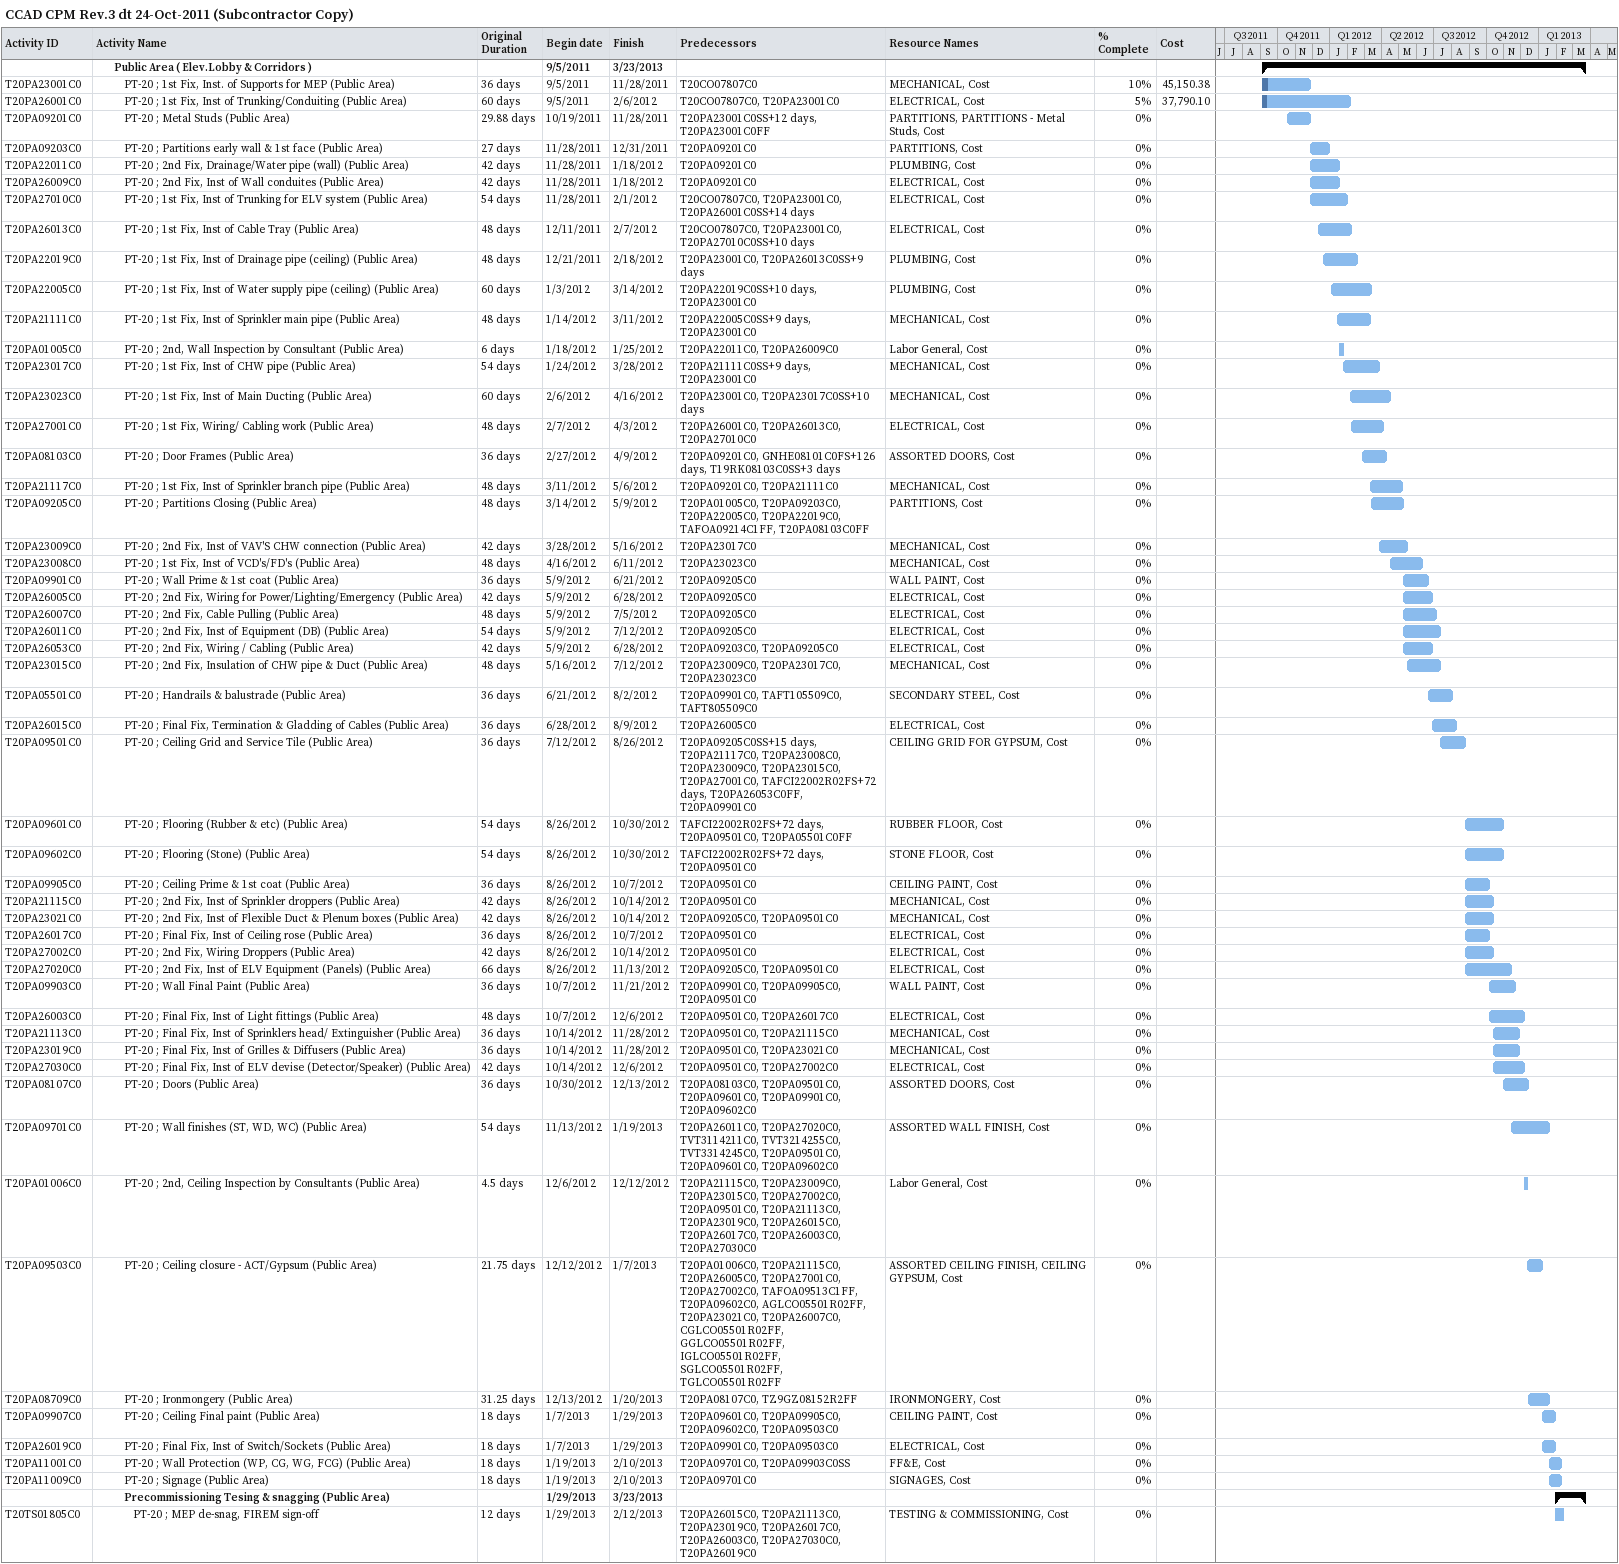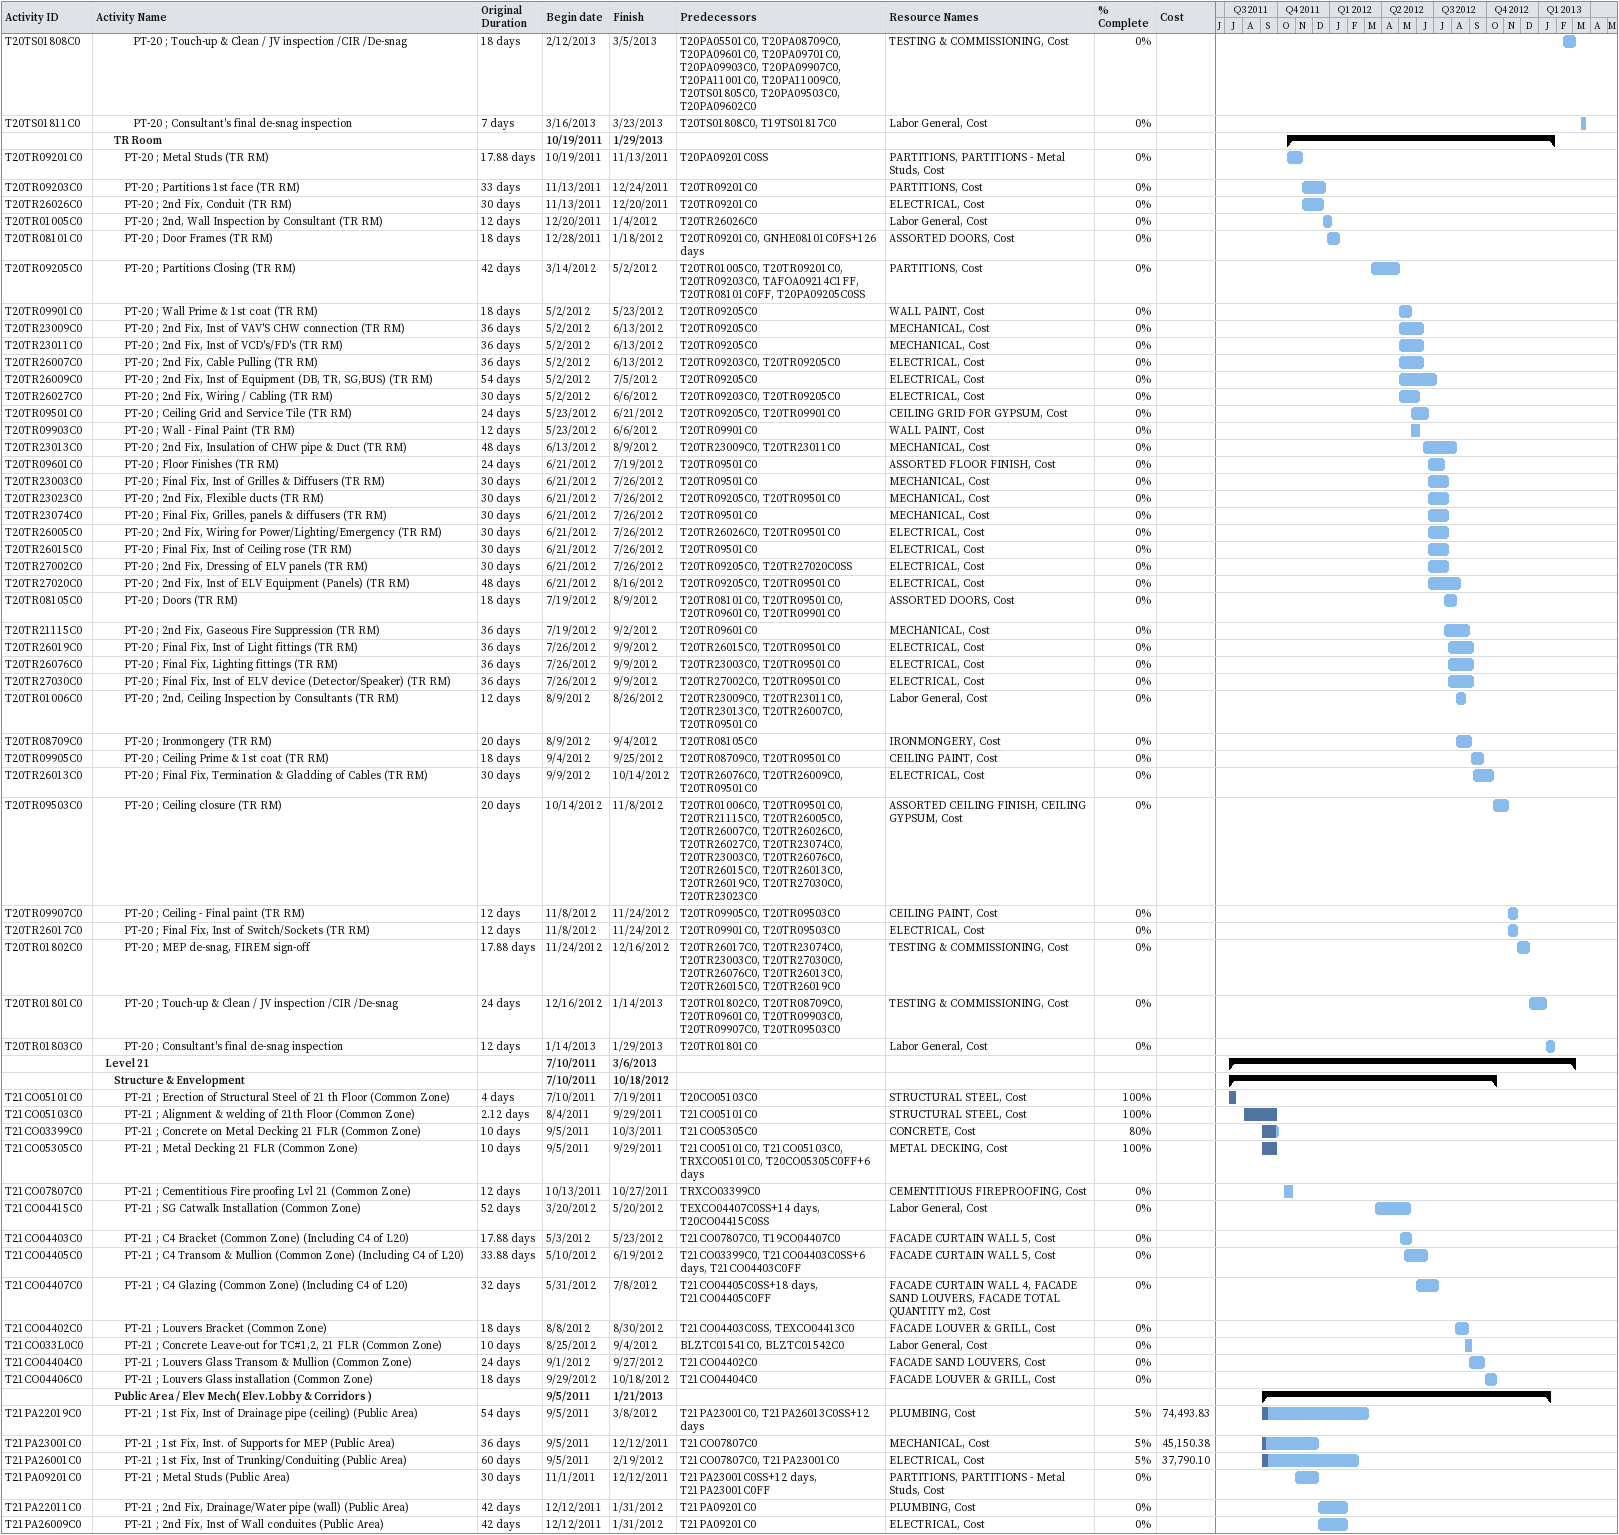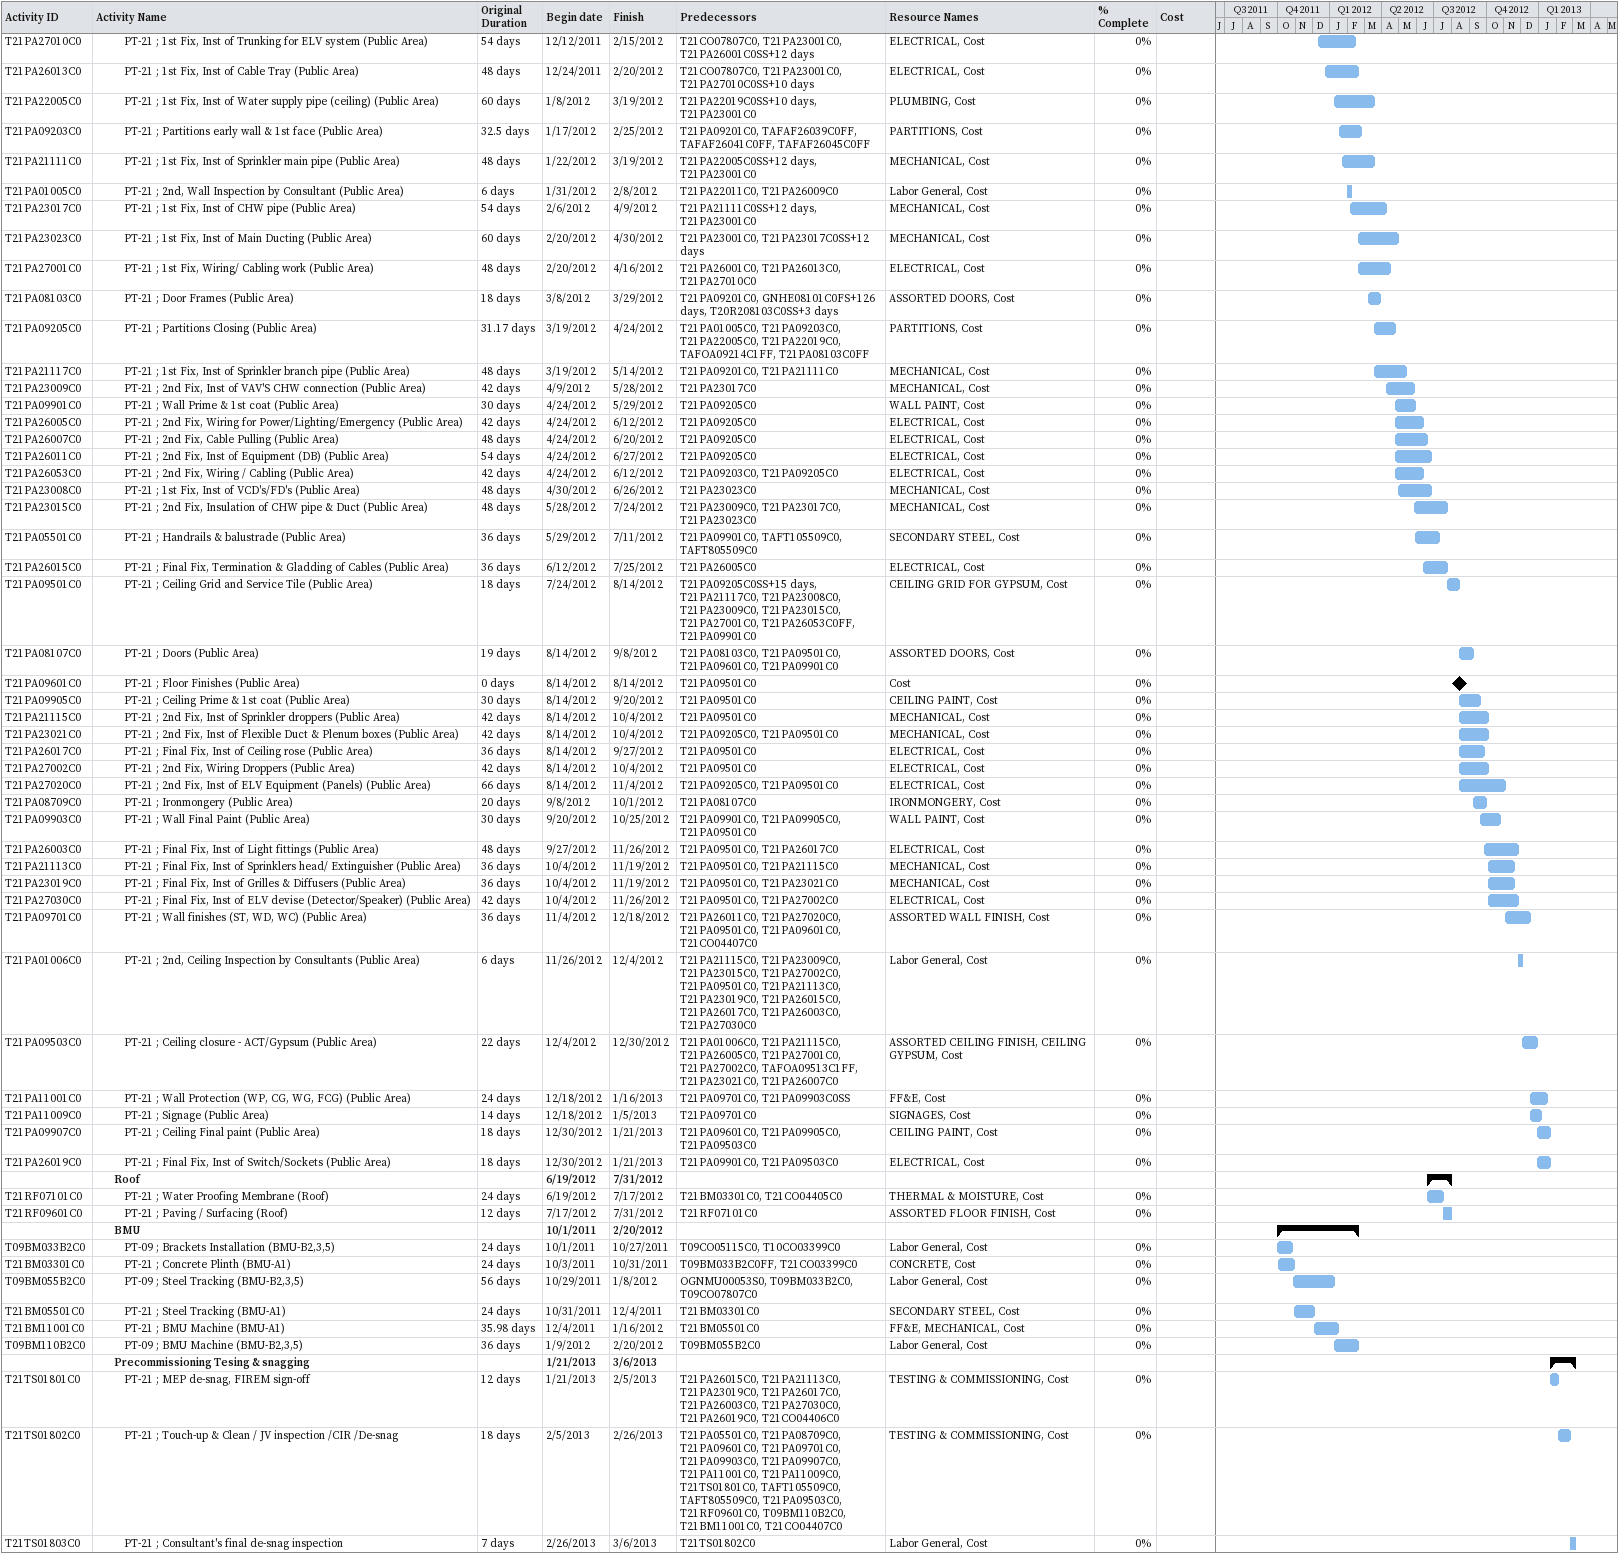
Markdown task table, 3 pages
CCAD CPM Rev.3 dt 24-Oct-2011 (Subcontractor Copy)

| ID | Level | Task | Original duration | Start | Finish | Predecessors | Resources | % complete | Cost |
|---|---|---|---|---|---|---|---|---|---|
|  | 3 | **Public Area ( Elev.Lobby & Corridors )** |  | 2011-09-05 | 2013-03-23 |  |  |  |  |
| T20PA23001C0 | 4 | PT-20 ; 1st Fix, Inst. of Supports for MEP (Public Area) | 36d | 2011-09-05 | 2011-11-28 | T20CO07807C0 | MECHANICAL, Cost | 10 | 45150.38 |
| T20PA26001C0 | 4 | PT-20 ; 1st Fix, Inst of Trunking/Conduiting (Public Area) | 60d | 2011-09-05 | 2012-02-06 | T20CO07807C0, T20PA23001C0 | ELECTRICAL, Cost | 5 | 37790.10 |
| T20PA09201C0 | 4 | PT-20 ; Metal Studs (Public Area) | 29.88d | 2011-10-19 | 2011-11-28 | T20PA23001C0SS+12d, T20PA23001C0FF | PARTITIONS, PARTITIONS - Metal Studs, Cost | 0 |  |
| T20PA09203C0 | 4 | PT-20 ; Partitions early wall & 1st face (Public Area) | 27d | 2011-11-28 | 2011-12-31 | T20PA09201C0 | PARTITIONS, Cost | 0 |  |
| T20PA22011C0 | 4 | PT-20 ; 2nd Fix, Drainage/Water pipe (wall) (Public Area) | 42d | 2011-11-28 | 2012-01-18 | T20PA09201C0 | PLUMBING, Cost | 0 |  |
| T20PA26009C0 | 4 | PT-20 ; 2nd Fix, Inst of Wall conduites (Public Area) | 42d | 2011-11-28 | 2012-01-18 | T20PA09201C0 | ELECTRICAL, Cost | 0 |  |
| T20PA27010C0 | 4 | PT-20 ; 1st Fix, Inst of Trunking for ELV system (Public Area) | 54d | 2011-11-28 | 2012-02-01 | T20CO07807C0, T20PA23001C0, T20PA26001C0SS+14d | ELECTRICAL, Cost | 0 |  |
| T20PA26013C0 | 4 | PT-20 ; 1st Fix, Inst of Cable Tray (Public Area) | 48d | 2011-12-11 | 2012-02-07 | T20CO07807C0, T20PA23001C0, T20PA27010C0SS+10d | ELECTRICAL, Cost | 0 |  |
| T20PA22019C0 | 4 | PT-20 ; 1st Fix, Inst of Drainage pipe (ceiling) (Public Area) | 48d | 2011-12-21 | 2012-02-18 | T20PA23001C0, T20PA26013C0SS+9d | PLUMBING, Cost | 0 |  |
| T20PA22005C0 | 4 | PT-20 ; 1st Fix, Inst of Water supply pipe (ceiling) (Public Area) | 60d | 2012-01-03 | 2012-03-14 | T20PA22019C0SS+10d, T20PA23001C0 | PLUMBING, Cost | 0 |  |
| T20PA21111C0 | 4 | PT-20 ; 1st Fix, Inst of Sprinkler main pipe (Public Area) | 48d | 2012-01-14 | 2012-03-11 | T20PA22005C0SS+9d, T20PA23001C0 | MECHANICAL, Cost | 0 |  |
| T20PA01005C0 | 4 | PT-20 ; 2nd, Wall Inspection by Consultant (Public Area) | 6d | 2012-01-18 | 2012-01-25 | T20PA22011C0, T20PA26009C0 | Labor General, Cost | 0 |  |
| T20PA23017C0 | 4 | PT-20 ; 1st Fix, Inst of CHW pipe (Public Area) | 54d | 2012-01-24 | 2012-03-28 | T20PA21111C0SS+9d, T20PA23001C0 | MECHANICAL, Cost | 0 |  |
| T20PA23023C0 | 4 | PT-20 ; 1st Fix, Inst of Main Ducting (Public Area) | 60d | 2012-02-06 | 2012-04-16 | T20PA23001C0, T20PA23017C0SS+10d | MECHANICAL, Cost | 0 |  |
| T20PA27001C0 | 4 | PT-20 ; 1st Fix, Wiring/ Cabling work (Public Area) | 48d | 2012-02-07 | 2012-04-03 | T20PA26001C0, T20PA26013C0, T20PA27010C0 | ELECTRICAL, Cost | 0 |  |
| T20PA08103C0 | 4 | PT-20 ; Door Frames (Public Area) | 36d | 2012-02-27 | 2012-04-09 | T20PA09201C0, GNHE08101C0FS+126d, T19RK08103C0SS+3d | ASSORTED DOORS, Cost | 0 |  |
| T20PA21117C0 | 4 | PT-20 ; 1st Fix, Inst of Sprinkler branch pipe (Public Area) | 48d | 2012-03-11 | 2012-05-06 | T20PA09201C0, T20PA21111C0 | MECHANICAL, Cost | 0 |  |
| T20PA09205C0 | 4 | PT-20 ; Partitions Closing (Public Area) | 48d | 2012-03-14 | 2012-05-09 | T20PA01005C0, T20PA09203C0, T20PA22005C0, T20PA22019C0, TAFOA09214C1FF, T20PA08103C0FF | PARTITIONS, Cost | 0 |  |
| T20PA23009C0 | 4 | PT-20 ; 2nd Fix, Inst of VAV'S CHW connection (Public Area) | 42d | 2012-03-28 | 2012-05-16 | T20PA23017C0 | MECHANICAL, Cost | 0 |  |
| T20PA23008C0 | 4 | PT-20 ; 1st Fix, Inst of VCD's/FD's (Public Area) | 48d | 2012-04-16 | 2012-06-11 | T20PA23023C0 | MECHANICAL, Cost | 0 |  |
| T20PA09901C0 | 4 | PT-20 ; Wall Prime & 1st coat (Public Area) | 36d | 2012-05-09 | 2012-06-21 | T20PA09205C0 | WALL PAINT, Cost | 0 |  |
| T20PA26005C0 | 4 | PT-20 ; 2nd Fix, Wiring for Power/Lighting/Emergency (Public Area) | 42d | 2012-05-09 | 2012-06-28 | T20PA09205C0 | ELECTRICAL, Cost | 0 |  |
| T20PA26007C0 | 4 | PT-20 ; 2nd Fix, Cable Pulling (Public Area) | 48d | 2012-05-09 | 2012-07-05 | T20PA09205C0 | ELECTRICAL, Cost | 0 |  |
| T20PA26011C0 | 4 | PT-20 ; 2nd Fix, Inst of Equipment (DB) (Public Area) | 54d | 2012-05-09 | 2012-07-12 | T20PA09205C0 | ELECTRICAL, Cost | 0 |  |
| T20PA26053C0 | 4 | PT-20 ; 2nd Fix, Wiring / Cabling (Public Area) | 42d | 2012-05-09 | 2012-06-28 | T20PA09203C0, T20PA09205C0 | ELECTRICAL, Cost | 0 |  |
| T20PA23015C0 | 4 | PT-20 ; 2nd Fix, Insulation of CHW pipe & Duct (Public Area) | 48d | 2012-05-16 | 2012-07-12 | T20PA23009C0, T20PA23017C0, T20PA23023C0 | MECHANICAL, Cost | 0 |  |
| T20PA05501C0 | 4 | PT-20 ; Handrails & balustrade (Public Area) | 36d | 2012-06-21 | 2012-08-02 | T20PA09901C0, TAFT105509C0, TAFT805509C0 | SECONDARY STEEL, Cost | 0 |  |
| T20PA26015C0 | 4 | PT-20 ; Final Fix, Termination & Gladding of Cables (Public Area) | 36d | 2012-06-28 | 2012-08-09 | T20PA26005C0 | ELECTRICAL, Cost | 0 |  |
| T20PA09501C0 | 4 | PT-20 ; Ceiling Grid and Service Tile (Public Area) | 36d | 2012-07-12 | 2012-08-26 | T20PA09205C0SS+15d, T20PA21117C0, T20PA23008C0, T20PA23009C0, T20PA23015C0, T20PA27001C0, TAFCI22002R02FS+72d, T20PA26053C0FF, T20PA09901C0 | CEILING GRID FOR GYPSUM, Cost | 0 |  |
| T20PA09601C0 | 4 | PT-20 ; Flooring (Rubber & etc) (Public Area) | 54d | 2012-08-26 | 2012-10-30 | TAFCI22002R02FS+72d, T20PA09501C0, T20PA05501C0FF | RUBBER FLOOR, Cost | 0 |  |
| T20PA09602C0 | 4 | PT-20 ; Flooring (Stone) (Public Area) | 54d | 2012-08-26 | 2012-10-30 | TAFCI22002R02FS+72d, T20PA09501C0 | STONE FLOOR, Cost | 0 |  |
| T20PA09905C0 | 4 | PT-20 ; Ceiling Prime & 1st coat (Public Area) | 36d | 2012-08-26 | 2012-10-07 | T20PA09501C0 | CEILING PAINT, Cost | 0 |  |
| T20PA21115C0 | 4 | PT-20 ; 2nd Fix, Inst of Sprinkler droppers (Public Area) | 42d | 2012-08-26 | 2012-10-14 | T20PA09501C0 | MECHANICAL, Cost | 0 |  |
| T20PA23021C0 | 4 | PT-20 ; 2nd Fix, Inst of Flexible Duct & Plenum boxes (Public Area) | 42d | 2012-08-26 | 2012-10-14 | T20PA09205C0, T20PA09501C0 | MECHANICAL, Cost | 0 |  |
| T20PA26017C0 | 4 | PT-20 ; Final Fix, Inst of Ceiling rose (Public Area) | 36d | 2012-08-26 | 2012-10-07 | T20PA09501C0 | ELECTRICAL, Cost | 0 |  |
| T20PA27002C0 | 4 | PT-20 ; 2nd Fix, Wiring Droppers (Public Area) | 42d | 2012-08-26 | 2012-10-14 | T20PA09501C0 | ELECTRICAL, Cost | 0 |  |
| T20PA27020C0 | 4 | PT-20 ; 2nd Fix, Inst of ELV Equipment (Panels) (Public Area) | 66d | 2012-08-26 | 2012-11-13 | T20PA09205C0, T20PA09501C0 | ELECTRICAL, Cost | 0 |  |
| T20PA09903C0 | 4 | PT-20 ; Wall Final Paint (Public Area) | 36d | 2012-10-07 | 2012-11-21 | T20PA09901C0, T20PA09905C0, T20PA09501C0 | WALL PAINT, Cost | 0 |  |
| T20PA26003C0 | 4 | PT-20 ; Final Fix, Inst of Light fittings (Public Area) | 48d | 2012-10-07 | 2012-12-06 | T20PA09501C0, T20PA26017C0 | ELECTRICAL, Cost | 0 |  |
| T20PA21113C0 | 4 | PT-20 ; Final Fix, Inst of Sprinklers head/ Extinguisher (Public Area) | 36d | 2012-10-14 | 2012-11-28 | T20PA09501C0, T20PA21115C0 | MECHANICAL, Cost | 0 |  |
| T20PA23019C0 | 4 | PT-20 ; Final Fix, Inst of Grilles & Diffusers (Public Area) | 36d | 2012-10-14 | 2012-11-28 | T20PA09501C0, T20PA23021C0 | MECHANICAL, Cost | 0 |  |
| T20PA27030C0 | 4 | PT-20 ; Final Fix, Inst of ELV devise (Detector/Speaker) (Public Area) | 42d | 2012-10-14 | 2012-12-06 | T20PA09501C0, T20PA27002C0 | ELECTRICAL, Cost | 0 |  |
| T20PA08107C0 | 4 | PT-20 ; Doors (Public Area) | 36d | 2012-10-30 | 2012-12-13 | T20PA08103C0, T20PA09501C0, T20PA09601C0, T20PA09901C0, T20PA09602C0 | ASSORTED DOORS, Cost | 0 |  |
| T20PA09701C0 | 4 | PT-20 ; Wall finishes (ST, WD, WC) (Public Area) | 54d | 2012-11-13 | 2013-01-19 | T20PA26011C0, T20PA27020C0, TVT3114211C0, TVT3214255C0, TVT3314245C0, T20PA09501C0, T20PA09601C0, T20PA09602C0 | ASSORTED WALL FINISH, Cost | 0 |  |
| T20PA01006C0 | 4 | PT-20 ; 2nd, Ceiling Inspection by Consultants (Public Area) | 4.5d | 2012-12-06 | 2012-12-12 | T20PA21115C0, T20PA23009C0, T20PA23015C0, T20PA27002C0, T20PA09501C0, T20PA21113C0, T20PA23019C0, T20PA26015C0, T20PA26017C0, T20PA26003C0, T20PA27030C0 | Labor General, Cost | 0 |  |
| T20PA09503C0 | 4 | PT-20 ; Ceiling closure - ACT/Gypsum (Public Area) | 21.75d | 2012-12-12 | 2013-01-07 | T20PA01006C0, T20PA21115C0, T20PA26005C0, T20PA27001C0, T20PA27002C0, TAFOA09513C1FF, T20PA09602C0, AGLCO05501R02FF, T20PA23021C0, T20PA26007C0, CGLCO05501R02FF, GGLCO05501R02FF, IGLCO05501R02FF, SGLCO05501R02FF, TGLCO05501R02FF | ASSORTED CEILING FINISH, CEILING GYPSUM, Cost | 0 |  |
| T20PA08709C0 | 4 | PT-20 ; Ironmongery (Public Area) | 31.25d | 2012-12-13 | 2013-01-20 | T20PA08107C0, TZ9GZ08152R2FF | IRONMONGERY, Cost | 0 |  |
| T20PA09907C0 | 4 | PT-20 ; Ceiling Final paint (Public Area) | 18d | 2013-01-07 | 2013-01-29 | T20PA09601C0, T20PA09905C0, T20PA09602C0, T20PA09503C0 | CEILING PAINT, Cost | 0 |  |
| T20PA26019C0 | 4 | PT-20 ; Final Fix, Inst of Switch/Sockets (Public Area) | 18d | 2013-01-07 | 2013-01-29 | T20PA09901C0, T20PA09503C0 | ELECTRICAL, Cost | 0 |  |
| T20PA11001C0 | 4 | PT-20 ; Wall Protection (WP, CG, WG, FCG) (Public Area) | 18d | 2013-01-19 | 2013-02-10 | T20PA09701C0, T20PA09903C0SS | FF&E, Cost | 0 |  |
| T20PA11009C0 | 4 | PT-20 ; Signage (Public Area) | 18d | 2013-01-19 | 2013-02-10 | T20PA09701C0 | SIGNAGES, Cost | 0 |  |
|  | 4 | **Precommissioning Tesing & snagging (Public Area)** |  | 2013-01-29 | 2013-03-23 |  |  |  |  |
| T20TS01805C0 | 5 | PT-20 ; MEP de-snag, FIREM sign-off | 12d | 2013-01-29 | 2013-02-12 | T20PA26015C0, T20PA21113C0, T20PA23019C0, T20PA26017C0, T20PA26003C0, T20PA27030C0, T20PA26019C0 | TESTING & COMMISSIONING, Cost | 0 |  |
| T20TS01808C0 | 5 | PT-20 ; Touch-up & Clean / JV inspection /CIR /De-snag | 18d | 2013-02-12 | 2013-03-05 | T20PA05501C0, T20PA08709C0, T20PA09601C0, T20PA09701C0, T20PA09903C0, T20PA09907C0, T20PA11001C0, T20PA11009C0, T20TS01805C0, T20PA09503C0, T20PA09602C0 | TESTING & COMMISSIONING, Cost | 0 |  |
| T20TS01811C0 | 5 | PT-20 ; Consultant's final de-snag inspection | 7d | 2013-03-16 | 2013-03-23 | T20TS01808C0, T19TS01817C0 | Labor General, Cost | 0 |  |
|  | 3 | **TR Room** |  | 2011-10-19 | 2013-01-29 |  |  |  |  |
| T20TR09201C0 | 4 | PT-20 ; Metal Studs (TR RM) | 17.88d | 2011-10-19 | 2011-11-13 | T20PA09201C0SS | PARTITIONS, PARTITIONS - Metal Studs, Cost | 0 |  |
| T20TR09203C0 | 4 | PT-20 ; Partitions 1st face (TR RM) | 33d | 2011-11-13 | 2011-12-24 | T20TR09201C0 | PARTITIONS, Cost | 0 |  |
| T20TR26026C0 | 4 | PT-20 ; 2nd Fix, Conduit (TR RM) | 30d | 2011-11-13 | 2011-12-20 | T20TR09201C0 | ELECTRICAL, Cost | 0 |  |
| T20TR01005C0 | 4 | PT-20 ; 2nd, Wall Inspection by Consultant (TR RM) | 12d | 2011-12-20 | 2012-01-04 | T20TR26026C0 | Labor General, Cost | 0 |  |
| T20TR08101C0 | 4 | PT-20 ; Door Frames (TR RM) | 18d | 2011-12-28 | 2012-01-18 | T20TR09201C0, GNHE08101C0FS+126d | ASSORTED DOORS, Cost | 0 |  |
| T20TR09205C0 | 4 | PT-20 ; Partitions Closing (TR RM) | 42d | 2012-03-14 | 2012-05-02 | T20TR01005C0, T20TR09201C0, T20TR09203C0, TAFOA09214C1FF, T20TR08101C0FF, T20PA09205C0SS | PARTITIONS, Cost | 0 |  |
| T20TR09901C0 | 4 | PT-20 ; Wall Prime & 1st coat (TR RM) | 18d | 2012-05-02 | 2012-05-23 | T20TR09205C0 | WALL PAINT, Cost | 0 |  |
| T20TR23009C0 | 4 | PT-20 ; 2nd Fix, Inst of VAV'S CHW connection (TR RM) | 36d | 2012-05-02 | 2012-06-13 | T20TR09205C0 | MECHANICAL, Cost | 0 |  |
| T20TR23011C0 | 4 | PT-20 ; 2nd Fix, Inst of VCD's/FD's (TR RM) | 36d | 2012-05-02 | 2012-06-13 | T20TR09205C0 | MECHANICAL, Cost | 0 |  |
| T20TR26007C0 | 4 | PT-20 ; 2nd Fix, Cable Pulling (TR RM) | 36d | 2012-05-02 | 2012-06-13 | T20TR09203C0, T20TR09205C0 | ELECTRICAL, Cost | 0 |  |
| T20TR26009C0 | 4 | PT-20 ; 2nd Fix, Inst of Equipment (DB, TR, SG,BUS) (TR RM) | 54d | 2012-05-02 | 2012-07-05 | T20TR09205C0 | ELECTRICAL, Cost | 0 |  |
| T20TR26027C0 | 4 | PT-20 ; 2nd Fix, Wiring / Cabling (TR RM) | 30d | 2012-05-02 | 2012-06-06 | T20TR09203C0, T20TR09205C0 | ELECTRICAL, Cost | 0 |  |
| T20TR09501C0 | 4 | PT-20 ; Ceiling Grid and Service Tile (TR RM) | 24d | 2012-05-23 | 2012-06-21 | T20TR09205C0, T20TR09901C0 | CEILING GRID FOR GYPSUM, Cost | 0 |  |
| T20TR09903C0 | 4 | PT-20 ; Wall - Final Paint (TR RM) | 12d | 2012-05-23 | 2012-06-06 | T20TR09901C0 | WALL PAINT, Cost | 0 |  |
| T20TR23013C0 | 4 | PT-20 ; 2nd Fix, Insulation of CHW pipe & Duct (TR RM) | 48d | 2012-06-13 | 2012-08-09 | T20TR23009C0, T20TR23011C0 | MECHANICAL, Cost | 0 |  |
| T20TR09601C0 | 4 | PT-20 ; Floor Finishes (TR RM) | 24d | 2012-06-21 | 2012-07-19 | T20TR09501C0 | ASSORTED FLOOR FINISH, Cost | 0 |  |
| T20TR23003C0 | 4 | PT-20 ; Final Fix, Inst of Grilles & Diffusers (TR RM) | 30d | 2012-06-21 | 2012-07-26 | T20TR09501C0 | MECHANICAL, Cost | 0 |  |
| T20TR23023C0 | 4 | PT-20 ; 2nd Fix, Flexible ducts (TR RM) | 30d | 2012-06-21 | 2012-07-26 | T20TR09205C0, T20TR09501C0 | MECHANICAL, Cost | 0 |  |
| T20TR23074C0 | 4 | PT-20 ; Final Fix, Grilles, panels & diffusers (TR RM) | 30d | 2012-06-21 | 2012-07-26 | T20TR09501C0 | MECHANICAL, Cost | 0 |  |
| T20TR26005C0 | 4 | PT-20 ; 2nd Fix, Wiring for Power/Lighting/Emergency (TR RM) | 30d | 2012-06-21 | 2012-07-26 | T20TR26026C0, T20TR09501C0 | ELECTRICAL, Cost | 0 |  |
| T20TR26015C0 | 4 | PT-20 ; Final Fix, Inst of Ceiling rose (TR RM) | 30d | 2012-06-21 | 2012-07-26 | T20TR09501C0 | ELECTRICAL, Cost | 0 |  |
| T20TR27002C0 | 4 | PT-20 ; 2nd Fix, Dressing of ELV panels (TR RM) | 30d | 2012-06-21 | 2012-07-26 | T20TR09205C0, T20TR27020C0SS | ELECTRICAL, Cost | 0 |  |
| T20TR27020C0 | 4 | PT-20 ; 2nd Fix, Inst of ELV Equipment (Panels) (TR RM) | 48d | 2012-06-21 | 2012-08-16 | T20TR09205C0, T20TR09501C0 | ELECTRICAL, Cost | 0 |  |
| T20TR08105C0 | 4 | PT-20 ; Doors (TR RM) | 18d | 2012-07-19 | 2012-08-09 | T20TR08101C0, T20TR09501C0, T20TR09601C0, T20TR09901C0 | ASSORTED DOORS, Cost | 0 |  |
| T20TR21115C0 | 4 | PT-20 ; 2nd Fix, Gaseous Fire Suppression (TR RM) | 36d | 2012-07-19 | 2012-09-02 | T20TR09601C0 | MECHANICAL, Cost | 0 |  |
| T20TR26019C0 | 4 | PT-20 ; Final Fix, Inst of Light fittings (TR RM) | 36d | 2012-07-26 | 2012-09-09 | T20TR26015C0, T20TR09501C0 | ELECTRICAL, Cost | 0 |  |
| T20TR26076C0 | 4 | PT-20 ; Final Fix, Lighting fittings (TR RM) | 36d | 2012-07-26 | 2012-09-09 | T20TR23003C0, T20TR09501C0 | ELECTRICAL, Cost | 0 |  |
| T20TR27030C0 | 4 | PT-20 ; Final Fix, Inst of ELV device (Detector/Speaker) (TR RM) | 36d | 2012-07-26 | 2012-09-09 | T20TR27002C0, T20TR09501C0 | ELECTRICAL, Cost | 0 |  |
| T20TR01006C0 | 4 | PT-20 ; 2nd, Ceiling Inspection by Consultants (TR RM) | 12d | 2012-08-09 | 2012-08-26 | T20TR23009C0, T20TR23011C0, T20TR23013C0, T20TR26007C0, T20TR09501C0 | Labor General, Cost | 0 |  |
| T20TR08709C0 | 4 | PT-20 ; Ironmongery (TR RM) | 20d | 2012-08-09 | 2012-09-04 | T20TR08105C0 | IRONMONGERY, Cost | 0 |  |
| T20TR09905C0 | 4 | PT-20 ; Ceiling Prime & 1st coat (TR RM) | 18d | 2012-09-04 | 2012-09-25 | T20TR08709C0, T20TR09501C0 | CEILING PAINT, Cost | 0 |  |
| T20TR26013C0 | 4 | PT-20 ; Final Fix, Termination & Gladding of Cables (TR RM) | 30d | 2012-09-09 | 2012-10-14 | T20TR26076C0, T20TR26009C0, T20TR09501C0 | ELECTRICAL, Cost | 0 |  |
| T20TR09503C0 | 4 | PT-20 ; Ceiling closure (TR RM) | 20d | 2012-10-14 | 2012-11-08 | T20TR01006C0, T20TR09501C0, T20TR21115C0, T20TR26005C0, T20TR26007C0, T20TR26026C0, T20TR26027C0, T20TR23074C0, T20TR23003C0, T20TR26076C0, T20TR26015C0, T20TR26013C0, T20TR26019C0, T20TR27030C0, T20TR23023C0 | ASSORTED CEILING FINISH, CEILING GYPSUM, Cost | 0 |  |
| T20TR09907C0 | 4 | PT-20 ; Ceiling - Final paint (TR RM) | 12d | 2012-11-08 | 2012-11-24 | T20TR09905C0, T20TR09503C0 | CEILING PAINT, Cost | 0 |  |
| T20TR26017C0 | 4 | PT-20 ; Final Fix, Inst of Switch/Sockets (TR RM) | 12d | 2012-11-08 | 2012-11-24 | T20TR09901C0, T20TR09503C0 | ELECTRICAL, Cost | 0 |  |
| T20TR01802C0 | 4 | PT-20 ; MEP de-snag, FIREM sign-off | 17.88d | 2012-11-24 | 2012-12-16 | T20TR26017C0, T20TR23074C0, T20TR23003C0, T20TR27030C0, T20TR26076C0, T20TR26013C0, T20TR26015C0, T20TR26019C0 | TESTING & COMMISSIONING, Cost | 0 |  |
| T20TR01801C0 | 4 | PT-20 ; Touch-up & Clean / JV inspection /CIR /De-snag | 24d | 2012-12-16 | 2013-01-14 | T20TR01802C0, T20TR08709C0, T20TR09601C0, T20TR09903C0, T20TR09907C0, T20TR09503C0 | TESTING & COMMISSIONING, Cost | 0 |  |
| T20TR01803C0 | 4 | PT-20 ; Consultant's final de-snag inspection | 12d | 2013-01-14 | 2013-01-29 | T20TR01801C0 | Labor General, Cost | 0 |  |
|  | 2 | **Level 21** |  | 2011-07-10 | 2013-03-06 |  |  |  |  |
|  | 3 | **Structure & Envelopment** |  | 2011-07-10 | 2012-10-18 |  |  |  |  |
| T21CO05101C0 | 4 | PT-21 ; Erection of Structural Steel of 21 th Floor (Common Zone) | 4d | 2011-07-10 | 2011-07-19 | T20CO05103C0 | STRUCTURAL STEEL, Cost | 100 |  |
| T21CO05103C0 | 4 | PT-21 ; Alignment & welding of 21th Floor (Common Zone) | 2.12d | 2011-08-04 | 2011-09-29 | T21CO05101C0 | STRUCTURAL STEEL, Cost | 100 |  |
| T21CO03399C0 | 4 | PT-21 ; Concrete on Metal Decking 21 FLR (Common Zone) | 10d | 2011-09-05 | 2011-10-03 | T21CO05305C0 | CONCRETE, Cost | 80 |  |
| T21CO05305C0 | 4 | PT-21 ; Metal Decking 21 FLR (Common Zone) | 10d | 2011-09-05 | 2011-09-29 | T21CO05101C0, T21CO05103C0, TRXCO05101C0, T20CO05305C0FF+6d | METAL DECKING, Cost | 100 |  |
| T21CO07807C0 | 4 | PT-21 ; Cementitious Fire proofing Lvl 21 (Common Zone) | 12d | 2011-10-13 | 2011-10-27 | TRXCO03399C0 | CEMENTITIOUS FIREPROOFING, Cost | 0 |  |
| T21CO04415C0 | 4 | PT-21 ; SG Catwalk Installation (Common Zone) | 52d | 2012-03-20 | 2012-05-20 | TEXCO04407C0SS+14d, T20CO04415C0SS | Labor General, Cost | 0 |  |
| T21CO04403C0 | 4 | PT-21 ; C4 Bracket (Common Zone) (Including C4 of L20) | 17.88d | 2012-05-03 | 2012-05-23 | T21CO07807C0, T19CO04407C0 | FACADE CURTAIN WALL 5, Cost | 0 |  |
| T21CO04405C0 | 4 | PT-21 ; C4 Transom & Mullion (Common Zone) (Including C4 of L20) | 33.88d | 2012-05-10 | 2012-06-19 | T21CO03399C0, T21CO04403C0SS+6d, T21CO04403C0FF | FACADE CURTAIN WALL 5, Cost | 0 |  |
| T21CO04407C0 | 4 | PT-21 ; C4 Glazing (Common Zone) (Including C4 of L20) | 32d | 2012-05-31 | 2012-07-08 | T21CO04405C0SS+18d, T21CO04405C0FF | FACADE CURTAIN WALL 4, FACADE SAND LOUVERS, FACADE TOTAL QUANTITY m2, Cost | 0 |  |
| T21CO04402C0 | 4 | PT-21 ; Louvers Bracket (Common Zone) | 18d | 2012-08-08 | 2012-08-30 | T21CO04403C0SS, TEXCO04413C0 | FACADE LOUVER & GRILL, Cost | 0 |  |
| T21CO033L0C0 | 4 | PT-21 ; Concrete Leave-out for TC#1,2, 21 FLR (Common Zone) | 10d | 2012-08-25 | 2012-09-04 | BLZTC01541C0, BLZTC01542C0 | Labor General, Cost | 0 |  |
| T21CO04404C0 | 4 | PT-21 ; Louvers Glass Transom & Mullion (Common Zone) | 24d | 2012-09-01 | 2012-09-27 | T21CO04402C0 | FACADE SAND LOUVERS, Cost | 0 |  |
| T21CO04406C0 | 4 | PT-21 ; Louvers Glass installation (Common Zone) | 18d | 2012-09-29 | 2012-10-18 | T21CO04404C0 | FACADE LOUVER & GRILL, Cost | 0 |  |
|  | 3 | **Public Area / Elev Mech( Elev.Lobby & Corridors )** |  | 2011-09-05 | 2013-01-21 |  |  |  |  |
| T21PA22019C0 | 4 | PT-21 ; 1st Fix, Inst of Drainage pipe (ceiling) (Public Area) | 54d | 2011-09-05 | 2012-03-08 | T21PA23001C0, T21PA26013C0SS+12d | PLUMBING, Cost | 5 | 74493.83 |
| T21PA23001C0 | 4 | PT-21 ; 1st Fix, Inst. of Supports for MEP (Public Area) | 36d | 2011-09-05 | 2011-12-12 | T21CO07807C0 | MECHANICAL, Cost | 5 | 45150.38 |
| T21PA26001C0 | 4 | PT-21 ; 1st Fix, Inst of Trunking/Conduiting (Public Area) | 60d | 2011-09-05 | 2012-02-19 | T21CO07807C0, T21PA23001C0 | ELECTRICAL, Cost | 5 | 37790.10 |
| T21PA09201C0 | 4 | PT-21 ; Metal Studs (Public Area) | 30d | 2011-11-01 | 2011-12-12 | T21PA23001C0SS+12d, T21PA23001C0FF | PARTITIONS, PARTITIONS - Metal Studs, Cost | 0 |  |
| T21PA22011C0 | 4 | PT-21 ; 2nd Fix, Drainage/Water pipe (wall) (Public Area) | 42d | 2011-12-12 | 2012-01-31 | T21PA09201C0 | PLUMBING, Cost | 0 |  |
| T21PA26009C0 | 4 | PT-21 ; 2nd Fix, Inst of Wall conduites (Public Area) | 42d | 2011-12-12 | 2012-01-31 | T21PA09201C0 | ELECTRICAL, Cost | 0 |  |
| T21PA27010C0 | 4 | PT-21 ; 1st Fix, Inst of Trunking for ELV system (Public Area) | 54d | 2011-12-12 | 2012-02-15 | T21CO07807C0, T21PA23001C0, T21PA26001C0SS+12d | ELECTRICAL, Cost | 0 |  |
| T21PA26013C0 | 4 | PT-21 ; 1st Fix, Inst of Cable Tray (Public Area) | 48d | 2011-12-24 | 2012-02-20 | T21CO07807C0, T21PA23001C0, T21PA27010C0SS+10d | ELECTRICAL, Cost | 0 |  |
| T21PA22005C0 | 4 | PT-21 ; 1st Fix, Inst of Water supply pipe (ceiling) (Public Area) | 60d | 2012-01-08 | 2012-03-19 | T21PA22019C0SS+10d, T21PA23001C0 | PLUMBING, Cost | 0 |  |
| T21PA09203C0 | 4 | PT-21 ; Partitions early wall & 1st face (Public Area) | 32.5d | 2012-01-17 | 2012-02-25 | T21PA09201C0, TAFAF26039C0FF, TAFAF26041C0FF, TAFAF26045C0FF | PARTITIONS, Cost | 0 |  |
| T21PA21111C0 | 4 | PT-21 ; 1st Fix, Inst of Sprinkler main pipe (Public Area) | 48d | 2012-01-22 | 2012-03-19 | T21PA22005C0SS+12d, T21PA23001C0 | MECHANICAL, Cost | 0 |  |
| T21PA01005C0 | 4 | PT-21 ; 2nd, Wall Inspection by Consultant (Public Area) | 6d | 2012-01-31 | 2012-02-08 | T21PA22011C0, T21PA26009C0 | Labor General, Cost | 0 |  |
| T21PA23017C0 | 4 | PT-21 ; 1st Fix, Inst of CHW pipe (Public Area) | 54d | 2012-02-06 | 2012-04-09 | T21PA21111C0SS+12d, T21PA23001C0 | MECHANICAL, Cost | 0 |  |
| T21PA23023C0 | 4 | PT-21 ; 1st Fix, Inst of Main Ducting (Public Area) | 60d | 2012-02-20 | 2012-04-30 | T21PA23001C0, T21PA23017C0SS+12d | MECHANICAL, Cost | 0 |  |
| T21PA27001C0 | 4 | PT-21 ; 1st Fix, Wiring/ Cabling work (Public Area) | 48d | 2012-02-20 | 2012-04-16 | T21PA26001C0, T21PA26013C0, T21PA27010C0 | ELECTRICAL, Cost | 0 |  |
| T21PA08103C0 | 4 | PT-21 ; Door Frames (Public Area) | 18d | 2012-03-08 | 2012-03-29 | T21PA09201C0, GNHE08101C0FS+126d, T20R208103C0SS+3d | ASSORTED DOORS, Cost | 0 |  |
| T21PA09205C0 | 4 | PT-21 ; Partitions Closing (Public Area) | 31.17d | 2012-03-19 | 2012-04-24 | T21PA01005C0, T21PA09203C0, T21PA22005C0, T21PA22019C0, TAFOA09214C1FF, T21PA08103C0FF | PARTITIONS, Cost | 0 |  |
| T21PA21117C0 | 4 | PT-21 ; 1st Fix, Inst of Sprinkler branch pipe (Public Area) | 48d | 2012-03-19 | 2012-05-14 | T21PA09201C0, T21PA21111C0 | MECHANICAL, Cost | 0 |  |
| T21PA23009C0 | 4 | PT-21 ; 2nd Fix, Inst of VAV'S CHW connection (Public Area) | 42d | 2012-04-09 | 2012-05-28 | T21PA23017C0 | MECHANICAL, Cost | 0 |  |
| T21PA09901C0 | 4 | PT-21 ; Wall Prime & 1st coat (Public Area) | 30d | 2012-04-24 | 2012-05-29 | T21PA09205C0 | WALL PAINT, Cost | 0 |  |
| T21PA26005C0 | 4 | PT-21 ; 2nd Fix, Wiring for Power/Lighting/Emergency (Public Area) | 42d | 2012-04-24 | 2012-06-12 | T21PA09205C0 | ELECTRICAL, Cost | 0 |  |
| T21PA26007C0 | 4 | PT-21 ; 2nd Fix, Cable Pulling (Public Area) | 48d | 2012-04-24 | 2012-06-20 | T21PA09205C0 | ELECTRICAL, Cost | 0 |  |
| T21PA26011C0 | 4 | PT-21 ; 2nd Fix, Inst of Equipment (DB) (Public Area) | 54d | 2012-04-24 | 2012-06-27 | T21PA09205C0 | ELECTRICAL, Cost | 0 |  |
| T21PA26053C0 | 4 | PT-21 ; 2nd Fix, Wiring / Cabling (Public Area) | 42d | 2012-04-24 | 2012-06-12 | T21PA09203C0, T21PA09205C0 | ELECTRICAL, Cost | 0 |  |
| T21PA23008C0 | 4 | PT-21 ; 1st Fix, Inst of VCD's/FD's (Public Area) | 48d | 2012-04-30 | 2012-06-26 | T21PA23023C0 | MECHANICAL, Cost | 0 |  |
| T21PA23015C0 | 4 | PT-21 ; 2nd Fix, Insulation of CHW pipe & Duct (Public Area) | 48d | 2012-05-28 | 2012-07-24 | T21PA23009C0, T21PA23017C0, T21PA23023C0 | MECHANICAL, Cost | 0 |  |
| T21PA05501C0 | 4 | PT-21 ; Handrails & balustrade (Public Area) | 36d | 2012-05-29 | 2012-07-11 | T21PA09901C0, TAFT105509C0, TAFT805509C0 | SECONDARY STEEL, Cost | 0 |  |
| T21PA26015C0 | 4 | PT-21 ; Final Fix, Termination & Gladding of Cables (Public Area) | 36d | 2012-06-12 | 2012-07-25 | T21PA26005C0 | ELECTRICAL, Cost | 0 |  |
| T21PA09501C0 | 4 | PT-21 ; Ceiling Grid and Service Tile (Public Area) | 18d | 2012-07-24 | 2012-08-14 | T21PA09205C0SS+15d, T21PA21117C0, T21PA23008C0, T21PA23009C0, T21PA23015C0, T21PA27001C0, T21PA26053C0FF, T21PA09901C0 | CEILING GRID FOR GYPSUM, Cost | 0 |  |
| T21PA08107C0 | 4 | PT-21 ; Doors (Public Area) | 19d | 2012-08-14 | 2012-09-08 | T21PA08103C0, T21PA09501C0, T21PA09601C0, T21PA09901C0 | ASSORTED DOORS, Cost | 0 |  |
| T21PA09601C0 | 4 | PT-21 ; Floor Finishes (Public Area) | 0d | 2012-08-14 | 2012-08-14 | T21PA09501C0 | Cost | 0 |  |
| T21PA09905C0 | 4 | PT-21 ; Ceiling Prime & 1st coat (Public Area) | 30d | 2012-08-14 | 2012-09-20 | T21PA09501C0 | CEILING PAINT, Cost | 0 |  |
| T21PA21115C0 | 4 | PT-21 ; 2nd Fix, Inst of Sprinkler droppers (Public Area) | 42d | 2012-08-14 | 2012-10-04 | T21PA09501C0 | MECHANICAL, Cost | 0 |  |
| T21PA23021C0 | 4 | PT-21 ; 2nd Fix, Inst of Flexible Duct & Plenum boxes (Public Area) | 42d | 2012-08-14 | 2012-10-04 | T21PA09205C0, T21PA09501C0 | MECHANICAL, Cost | 0 |  |
| T21PA26017C0 | 4 | PT-21 ; Final Fix, Inst of Ceiling rose (Public Area) | 36d | 2012-08-14 | 2012-09-27 | T21PA09501C0 | ELECTRICAL, Cost | 0 |  |
| T21PA27002C0 | 4 | PT-21 ; 2nd Fix, Wiring Droppers (Public Area) | 42d | 2012-08-14 | 2012-10-04 | T21PA09501C0 | ELECTRICAL, Cost | 0 |  |
| T21PA27020C0 | 4 | PT-21 ; 2nd Fix, Inst of ELV Equipment (Panels) (Public Area) | 66d | 2012-08-14 | 2012-11-04 | T21PA09205C0, T21PA09501C0 | ELECTRICAL, Cost | 0 |  |
| T21PA08709C0 | 4 | PT-21 ; Ironmongery (Public Area) | 20d | 2012-09-08 | 2012-10-01 | T21PA08107C0 | IRONMONGERY, Cost | 0 |  |
| T21PA09903C0 | 4 | PT-21 ; Wall Final Paint (Public Area) | 30d | 2012-09-20 | 2012-10-25 | T21PA09901C0, T21PA09905C0, T21PA09501C0 | WALL PAINT, Cost | 0 |  |
| T21PA26003C0 | 4 | PT-21 ; Final Fix, Inst of Light fittings (Public Area) | 48d | 2012-09-27 | 2012-11-26 | T21PA09501C0, T21PA26017C0 | ELECTRICAL, Cost | 0 |  |
| T21PA21113C0 | 4 | PT-21 ; Final Fix, Inst of Sprinklers head/ Extinguisher (Public Area) | 36d | 2012-10-04 | 2012-11-19 | T21PA09501C0, T21PA21115C0 | MECHANICAL, Cost | 0 |  |
| T21PA23019C0 | 4 | PT-21 ; Final Fix, Inst of Grilles & Diffusers (Public Area) | 36d | 2012-10-04 | 2012-11-19 | T21PA09501C0, T21PA23021C0 | MECHANICAL, Cost | 0 |  |
| T21PA27030C0 | 4 | PT-21 ; Final Fix, Inst of ELV devise (Detector/Speaker) (Public Area) | 42d | 2012-10-04 | 2012-11-26 | T21PA09501C0, T21PA27002C0 | ELECTRICAL, Cost | 0 |  |
| T21PA09701C0 | 4 | PT-21 ; Wall finishes (ST, WD, WC) (Public Area) | 36d | 2012-11-04 | 2012-12-18 | T21PA26011C0, T21PA27020C0, T21PA09501C0, T21PA09601C0, T21CO04407C0 | ASSORTED WALL FINISH, Cost | 0 |  |
| T21PA01006C0 | 4 | PT-21 ; 2nd, Ceiling Inspection by Consultants (Public Area) | 6d | 2012-11-26 | 2012-12-04 | T21PA21115C0, T21PA23009C0, T21PA23015C0, T21PA27002C0, T21PA09501C0, T21PA21113C0, T21PA23019C0, T21PA26015C0, T21PA26017C0, T21PA26003C0, T21PA27030C0 | Labor General, Cost | 0 |  |
| T21PA09503C0 | 4 | PT-21 ; Ceiling closure - ACT/Gypsum (Public Area) | 22d | 2012-12-04 | 2012-12-30 | T21PA01006C0, T21PA21115C0, T21PA26005C0, T21PA27001C0, T21PA27002C0, TAFOA09513C1FF, T21PA23021C0, T21PA26007C0 | ASSORTED CEILING FINISH, CEILING GYPSUM, Cost | 0 |  |
| T21PA11001C0 | 4 | PT-21 ; Wall Protection (WP, CG, WG, FCG) (Public Area) | 24d | 2012-12-18 | 2013-01-16 | T21PA09701C0, T21PA09903C0SS | FF&E, Cost | 0 |  |
| T21PA11009C0 | 4 | PT-21 ; Signage (Public Area) | 14d | 2012-12-18 | 2013-01-05 | T21PA09701C0 | SIGNAGES, Cost | 0 |  |
| T21PA09907C0 | 4 | PT-21 ; Ceiling Final paint (Public Area) | 18d | 2012-12-30 | 2013-01-21 | T21PA09601C0, T21PA09905C0, T21PA09503C0 | CEILING PAINT, Cost | 0 |  |
| T21PA26019C0 | 4 | PT-21 ; Final Fix, Inst of Switch/Sockets (Public Area) | 18d | 2012-12-30 | 2013-01-21 | T21PA09901C0, T21PA09503C0 | ELECTRICAL, Cost | 0 |  |
|  | 3 | **Roof** |  | 2012-06-19 | 2012-07-31 |  |  |  |  |
| T21RF07101C0 | 4 | PT-21 ; Water Proofing Membrane (Roof) | 24d | 2012-06-19 | 2012-07-17 | T21BM03301C0, T21CO04405C0 | THERMAL & MOISTURE, Cost | 0 |  |
| T21RF09601C0 | 4 | PT-21 ; Paving / Surfacing (Roof) | 12d | 2012-07-17 | 2012-07-31 | T21RF07101C0 | ASSORTED FLOOR FINISH, Cost | 0 |  |
|  | 3 | **BMU** |  | 2011-10-01 | 2012-02-20 |  |  |  |  |
| T09BM033B2C0 | 4 | PT-09 ; Brackets Installation (BMU-B2,3,5) | 24d | 2011-10-01 | 2011-10-27 | T09CO05115C0, T10CO03399C0 | Labor General, Cost | 0 |  |
| T21BM03301C0 | 4 | PT-21 ; Concrete Plinth (BMU-A1) | 24d | 2011-10-03 | 2011-10-31 | T09BM033B2C0FF, T21CO03399C0 | CONCRETE, Cost | 0 |  |
| T09BM055B2C0 | 4 | PT-09 ; Steel Tracking (BMU-B2,3,5) | 56d | 2011-10-29 | 2012-01-08 | OGNMU00053S0, T09BM033B2C0, T09CO07807C0 | Labor General, Cost | 0 |  |
| T21BM05501C0 | 4 | PT-21 ; Steel Tracking (BMU-A1) | 24d | 2011-10-31 | 2011-12-04 | T21BM03301C0 | SECONDARY STEEL, Cost | 0 |  |
| T21BM11001C0 | 4 | PT-21 ; BMU Machine (BMU-A1) | 35.98d | 2011-12-04 | 2012-01-16 | T21BM05501C0 | FF&E, MECHANICAL, Cost | 0 |  |
| T09BM110B2C0 | 4 | PT-09 ; BMU Machine (BMU-B2,3,5) | 36d | 2012-01-09 | 2012-02-20 | T09BM055B2C0 | Labor General, Cost | 0 |  |
|  | 3 | **Precommissioning Tesing & snagging** |  | 2013-01-21 | 2013-03-06 |  |  |  |  |
| T21TS01801C0 | 4 | PT-21 ; MEP de-snag, FIREM sign-off | 12d | 2013-01-21 | 2013-02-05 | T21PA26015C0, T21PA21113C0, T21PA23019C0, T21PA26017C0, T21PA26003C0, T21PA27030C0, T21PA26019C0, T21CO04406C0 | TESTING & COMMISSIONING, Cost | 0 |  |
| T21TS01802C0 | 4 | PT-21 ; Touch-up & Clean / JV inspection /CIR /De-snag | 18d | 2013-02-05 | 2013-02-26 | T21PA05501C0, T21PA08709C0, T21PA09601C0, T21PA09701C0, T21PA09903C0, T21PA09907C0, T21PA11001C0, T21PA11009C0, T21TS01801C0, TAFT105509C0, TAFT805509C0, T21PA09503C0, T21RF09601C0, T09BM110B2C0, T21BM11001C0, T21CO04407C0 | TESTING & COMMISSIONING, Cost | 0 |  |
| T21TS01803C0 | 4 | PT-21 ; Consultant's final de-snag inspection | 7d | 2013-02-26 | 2013-03-06 | T21TS01802C0 | Labor General, Cost | 0 |  |
